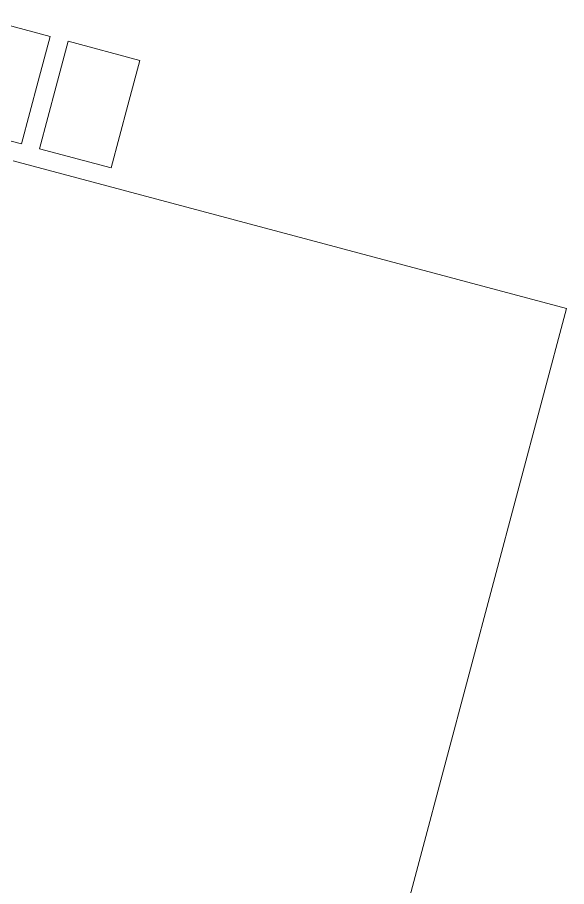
# Model space of a CAD drawing. Header units: metres. Extents: x 689715 to 690980, y 1005284 to 1006835.
# Drawn here: x 690908.379 to 690911.342, y 1005641.209 to 1005645.899 of the extents above; entities that cross this region are included whole.
import ezdxf

# ---------------------------------------------------------------- set-up
doc = ezdxf.new("R2010")
doc.units = ezdxf.units.M
doc.linetypes.add('PHANTOM', pattern=[2.5, 1.25, -0.25, 0.25, -0.25, 0.25, -0.25])
doc.layers.add('0_NUMERO DE LOTE FASE V', color=3, linetype='Continuous')
doc.layers.add('Muros', color=7, linetype='Continuous', lineweight=13)
doc.layers.add('Suelos', color=7, linetype='Continuous', lineweight=9)

# ---------------------------------------------------------------- blocks, each defined once
blk = doc.blocks.new('C TRANSFORMADA A B')
at = {"layer": 'Muros', "color": 253}
blk.add_lwpolyline([(277.8838, -9.96), (273.8038, -9.96), (273.8038, -13.05)], dxfattribs=at)
at = {"layer": 'Suelos', "color": 9}
for p, q in [((273.3538, -12.5301), (273.1038, -12.5301)), ((273.1038, -12.5301), (273.1038, -12.9301)), ((273.7038, -12.5301), (273.3538, -12.5301)), ((273.7038, -12.9301), (273.7038, -12.5301)), ((273.1038, -12.9301), (273.3538, -12.9301)), ((273.3538, -12.9301), (273.7038, -12.9301)), ((273.3538, -13.0301), (273.1038, -13.0301)), ((273.1038, -13.0301), (273.1038, -13.4301)), ((273.7038, -13.0301), (273.3538, -13.0301)), ((273.7038, -13.4301), (273.7038, -13.0301))]:
    blk.add_line(p, q, dxfattribs=at)
blk = doc.blocks.new('CASTILLA 7 NUEVA')
at = {"rotation": 269.9999998879757}
blk.add_blockref('C TRANSFORMADA A B', (323.2665, 260.2962), dxfattribs=at)

msp = doc.modelspace()

# ---------------------------------------------------------------- block references
at = {"layer": '0_NUMERO DE LOTE FASE V', "linetype": 'PHANTOM', "rotation": 345.0660436350147}
msp.add_blockref('CASTILLA 7 NUEVA', (690612.0991, 1005738.1201), dxfattribs=at)

doc.saveas('drawing.dxf')
